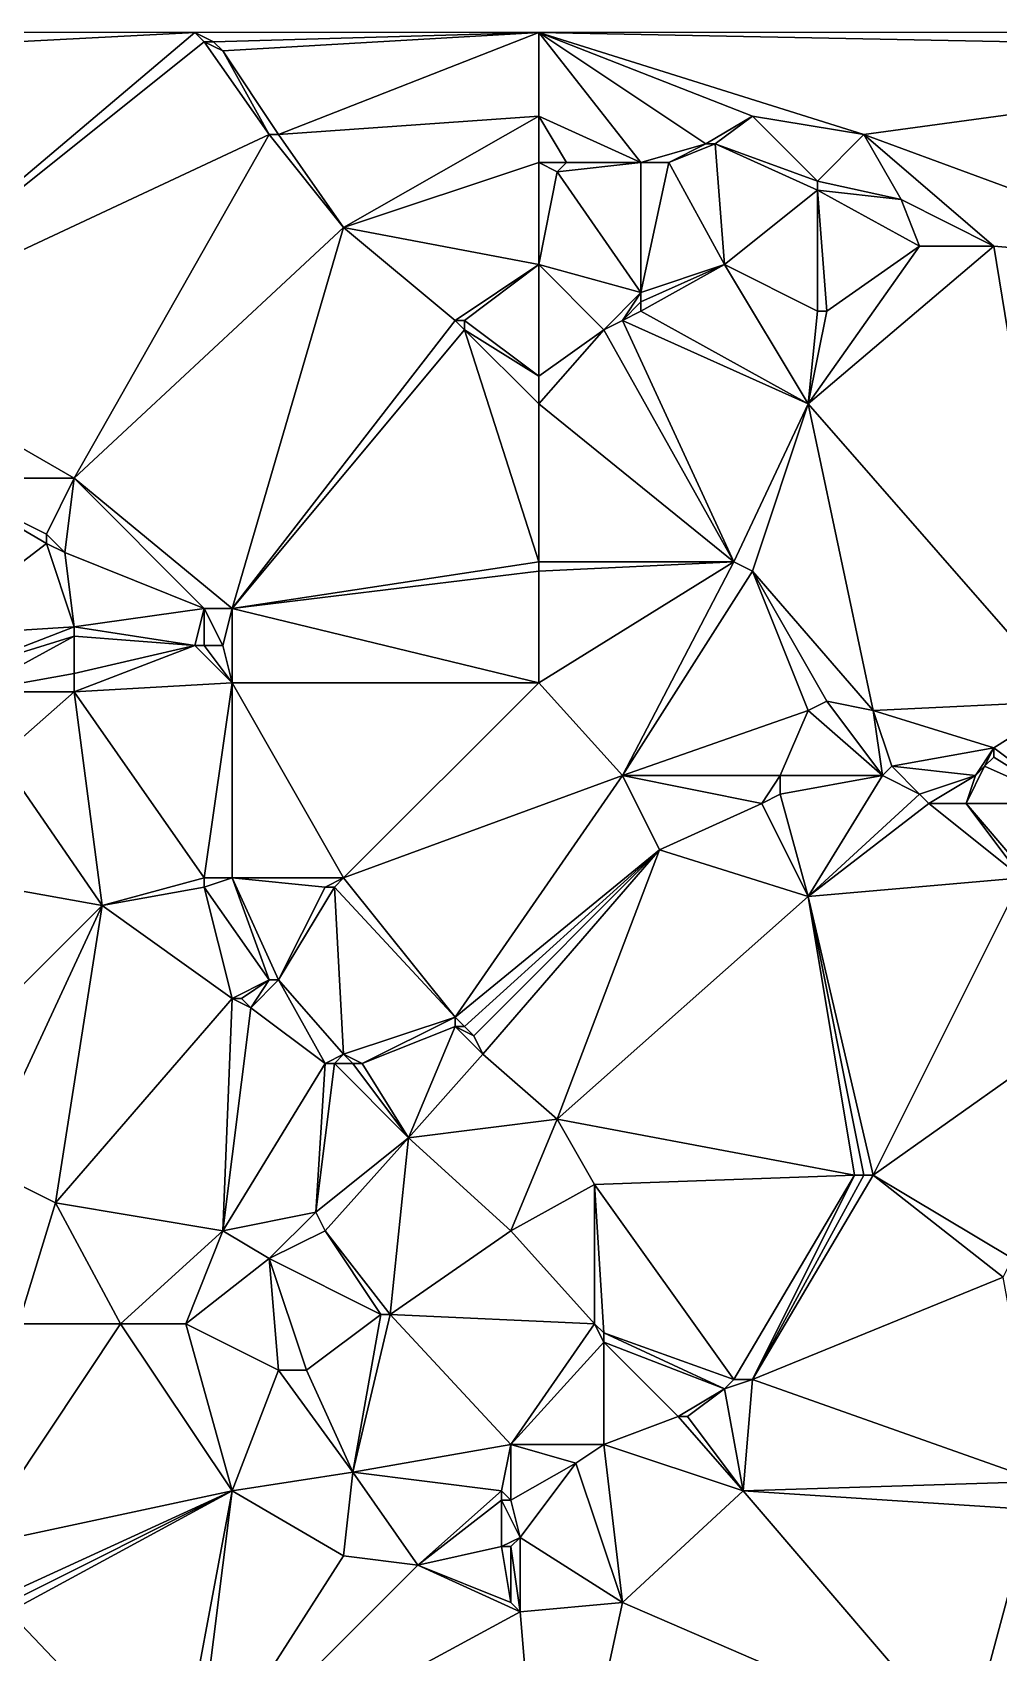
# Model space of a CAD drawing. Extents: x 2679276 to 2679656, y 1246784 to 1247152.
# Drawn here: x 2679455.5 to 2679507.5, y 1247064.5 to 1247151.8 of the extents above; entities that cross this region are included whole.
import ezdxf

# ---------------------------------------------------------------- set-up
doc = ezdxf.new("R2010")
doc.units = 0

msp = doc.modelspace()

# ---------------------------------------------------------------- linework, layer by layer
for points in [[(2679437.75, 1247151.75, 436.412), (2679445.25, 1247150.75, 436.15), (2679464.25, 1247151.75, 435.903)], [(2679464.25, 1247151.75, 435.903), (2679444.75, 1247135.25, 436.821), (2679464.75, 1247151.25, 435.91)], [(2679445.25, 1247150.75, 436.15), (2679444.75, 1247135.25, 436.821), (2679464.25, 1247151.75, 435.903)], [(2679468.25, 1247146.25, 436.079), (2679464.75, 1247151.25, 435.91), (2679444.75, 1247135.25, 436.821)], [(2679464.25, 1247151.75, 435.903), (2679464.75, 1247151.25, 435.91), (2679465.25, 1247151.25, 435.886)], [(2679482.75, 1247151.75, 434.16), (2679464.25, 1247151.75, 435.903), (2679465.25, 1247151.25, 435.886)], [(2679468.25, 1247146.25, 436.079), (2679465.75, 1247150.75, 435.9), (2679464.75, 1247151.25, 435.91)], [(2679465.75, 1247150.75, 435.9), (2679465.25, 1247151.25, 435.886), (2679464.75, 1247151.25, 435.91)], [(2679465.75, 1247150.75, 435.9), (2679482.75, 1247151.75, 434.16), (2679465.25, 1247151.25, 435.886)], [(2679482.75, 1247151.75, 434.16), (2679465.75, 1247150.75, 435.9), (2679468.75, 1247146.25, 436.054)], [(2679482.75, 1247151.75, 434.16), (2679468.75, 1247146.25, 436.054), (2679482.75, 1247147.25, 434.375)], [(2679482.75, 1247147.25, 434.375), (2679488.25, 1247144.75, 434.302), (2679482.75, 1247151.75, 434.16)], [(2679482.75, 1247151.75, 434.16), (2679491.75, 1247145.75, 434.275), (2679494.25, 1247147.25, 434.236)], [(2679533.25, 1247150.75, 434.855), (2679482.75, 1247151.75, 434.16), (2679500.25, 1247146.25, 435.058)], [(2679482.75, 1247151.75, 434.16), (2679488.25, 1247144.75, 434.302), (2679491.75, 1247145.75, 434.275)], [(2679482.75, 1247151.75, 434.16), (2679533.25, 1247150.75, 434.855), (2679574.25, 1247151.75, 434.782)], [(2679500.25, 1247146.25, 435.058), (2679482.75, 1247151.75, 434.16), (2679494.25, 1247147.25, 434.236)], [(2679468.25, 1247146.25, 436.079), (2679468.75, 1247146.25, 436.054), (2679465.75, 1247150.75, 435.9)], [(2679533.25, 1247150.75, 434.855), (2679500.25, 1247146.25, 435.058), (2679519.25, 1247139.25, 434.843)], [(2679468.75, 1247146.25, 436.054), (2679472.25, 1247141.25, 436.043), (2679482.75, 1247147.25, 434.375)], [(2679482.75, 1247144.75, 434.708), (2679482.75, 1247147.25, 434.375), (2679472.25, 1247141.25, 436.043)], [(2679482.75, 1247147.25, 434.375), (2679484.25, 1247144.75, 434.657), (2679488.25, 1247144.75, 434.302)], [(2679482.75, 1247144.75, 434.708), (2679484.25, 1247144.75, 434.657), (2679482.75, 1247147.25, 434.375)], [(2679492.25, 1247145.75, 434.291), (2679494.25, 1247147.25, 434.236), (2679491.75, 1247145.75, 434.275)], [(2679494.25, 1247147.25, 434.236), (2679492.25, 1247145.75, 434.291), (2679497.75, 1247143.75, 435.124)], [(2679500.25, 1247146.25, 435.058), (2679494.25, 1247147.25, 434.236), (2679497.75, 1247143.75, 435.124)], [(2679457.75, 1247127.75, 436.472), (2679468.25, 1247146.25, 436.079), (2679444.75, 1247135.25, 436.821)], [(2679468.25, 1247146.25, 436.079), (2679457.75, 1247127.75, 436.472), (2679472.25, 1247141.25, 436.043)], [(2679468.25, 1247146.25, 436.079), (2679472.25, 1247141.25, 436.043), (2679468.75, 1247146.25, 436.054)], [(2679489.75, 1247144.75, 434.276), (2679491.75, 1247145.75, 434.275), (2679488.25, 1247144.75, 434.302)], [(2679489.75, 1247144.75, 434.276), (2679492.25, 1247145.75, 434.291), (2679491.75, 1247145.75, 434.275)], [(2679489.75, 1247144.75, 434.276), (2679492.75, 1247139.25, 435.353), (2679492.25, 1247145.75, 434.291)], [(2679497.75, 1247143.25, 435.136), (2679497.75, 1247143.75, 435.124), (2679492.25, 1247145.75, 434.291)], [(2679492.75, 1247139.25, 435.353), (2679497.75, 1247143.25, 435.136), (2679492.25, 1247145.75, 434.291)], [(2679500.25, 1247146.25, 435.058), (2679497.75, 1247143.75, 435.124), (2679502.25, 1247142.75, 434.62)], [(2679502.25, 1247142.75, 434.62), (2679507.25, 1247140.25, 435.114), (2679500.25, 1247146.25, 435.058)], [(2679519.25, 1247139.25, 434.843), (2679500.25, 1247146.25, 435.058), (2679507.25, 1247140.25, 435.114)], [(2679472.25, 1247141.25, 436.043), (2679482.75, 1247139.25, 435.267), (2679482.75, 1247144.75, 434.708)], [(2679483.75, 1247144.25, 434.727), (2679484.25, 1247144.75, 434.657), (2679482.75, 1247144.75, 434.708)], [(2679482.75, 1247144.75, 434.708), (2679482.75, 1247139.25, 435.267), (2679483.75, 1247144.25, 434.727)], [(2679482.75, 1247139.25, 435.267), (2679488.25, 1247137.75, 435.68), (2679483.75, 1247144.25, 434.727)], [(2679488.25, 1247137.75, 435.68), (2679488.25, 1247144.75, 434.302), (2679483.75, 1247144.25, 434.727)], [(2679484.25, 1247144.75, 434.657), (2679483.75, 1247144.25, 434.727), (2679488.25, 1247144.75, 434.302)], [(2679488.25, 1247137.75, 435.68), (2679489.75, 1247144.75, 434.276), (2679488.25, 1247144.75, 434.302)], [(2679492.75, 1247139.25, 435.353), (2679489.75, 1247144.75, 434.276), (2679488.25, 1247137.75, 435.68)], [(2679492.75, 1247139.25, 435.353), (2679497.75, 1247136.75, 435.395), (2679497.75, 1247143.25, 435.136)], [(2679497.75, 1247143.25, 435.136), (2679502.25, 1247142.75, 434.62), (2679497.75, 1247143.75, 435.124)], [(2679498.25, 1247136.75, 435.395), (2679503.25, 1247140.25, 435.116), (2679497.75, 1247143.25, 435.136)], [(2679498.25, 1247136.75, 435.395), (2679497.75, 1247143.25, 435.136), (2679497.75, 1247136.75, 435.395)], [(2679502.25, 1247142.75, 434.62), (2679497.75, 1247143.25, 435.136), (2679503.25, 1247140.25, 435.116)], [(2679507.25, 1247140.25, 435.114), (2679502.25, 1247142.75, 434.62), (2679503.25, 1247140.25, 435.116)], [(2679457.75, 1247127.75, 436.472), (2679466.25, 1247120.75, 436.214), (2679472.25, 1247141.25, 436.043)], [(2679478.25, 1247136.25, 436.091), (2679472.25, 1247141.25, 436.043), (2679466.25, 1247120.75, 436.214)], [(2679472.25, 1247141.25, 436.043), (2679478.25, 1247136.25, 436.091), (2679482.75, 1247139.25, 435.267)], [(2679507.25, 1247140.25, 435.114), (2679503.25, 1247140.25, 435.116), (2679497.25, 1247131.75, 435.534)], [(2679498.25, 1247136.75, 435.395), (2679497.25, 1247131.75, 435.534), (2679503.25, 1247140.25, 435.116)], [(2679497.25, 1247131.75, 435.534), (2679511.25, 1247115.75, 435.915), (2679507.25, 1247140.25, 435.114)], [(2679519.25, 1247139.25, 434.843), (2679507.25, 1247140.25, 435.114), (2679511.25, 1247115.75, 435.915)], [(2679478.75, 1247136.25, 436.076), (2679482.75, 1247139.25, 435.267), (2679478.25, 1247136.25, 436.091)], [(2679478.75, 1247136.25, 436.076), (2679482.75, 1247133.25, 436.091), (2679482.75, 1247139.25, 435.267)], [(2679486.25, 1247135.75, 435.857), (2679482.75, 1247139.25, 435.267), (2679482.75, 1247133.25, 436.091)], [(2679488.25, 1247137.75, 435.68), (2679482.75, 1247139.25, 435.267), (2679486.25, 1247135.75, 435.857)], [(2679488.25, 1247137.25, 435.726), (2679492.75, 1247139.25, 435.353), (2679488.25, 1247137.75, 435.68)], [(2679497.25, 1247131.75, 435.534), (2679492.75, 1247139.25, 435.353), (2679488.25, 1247136.75, 435.76)], [(2679488.25, 1247137.25, 435.726), (2679488.25, 1247136.75, 435.76), (2679492.75, 1247139.25, 435.353)], [(2679492.75, 1247139.25, 435.353), (2679497.25, 1247131.75, 435.534), (2679497.75, 1247136.75, 435.395)], [(2679487.25, 1247136.25, 435.825), (2679488.25, 1247137.75, 435.68), (2679486.25, 1247135.75, 435.857)], [(2679488.25, 1247137.25, 435.726), (2679488.25, 1247137.75, 435.68), (2679487.25, 1247136.25, 435.825)], [(2679488.25, 1247137.25, 435.726), (2679487.25, 1247136.25, 435.825), (2679488.25, 1247136.75, 435.76)], [(2679478.25, 1247136.25, 436.091), (2679466.25, 1247120.75, 436.214), (2679478.75, 1247135.75, 436.101)], [(2679478.75, 1247136.25, 436.076), (2679478.25, 1247136.25, 436.091), (2679478.75, 1247135.75, 436.101)], [(2679478.75, 1247136.25, 436.076), (2679478.75, 1247135.75, 436.101), (2679482.75, 1247133.25, 436.091)], [(2679487.25, 1247136.25, 435.825), (2679486.25, 1247135.75, 435.857), (2679493.25, 1247123.25, 435.767)], [(2679487.25, 1247136.25, 435.825), (2679497.25, 1247131.75, 435.534), (2679488.25, 1247136.75, 435.76)], [(2679497.25, 1247131.75, 435.534), (2679487.25, 1247136.25, 435.825), (2679493.25, 1247123.25, 435.767)], [(2679497.25, 1247131.75, 435.534), (2679498.25, 1247136.75, 435.395), (2679497.75, 1247136.75, 435.395)], [(2679478.75, 1247135.75, 436.101), (2679466.25, 1247120.75, 436.214), (2679482.75, 1247123.25, 436.174)], [(2679482.75, 1247131.75, 436.139), (2679482.75, 1247133.25, 436.091), (2679478.75, 1247135.75, 436.101)], [(2679482.75, 1247123.25, 436.174), (2679482.75, 1247131.75, 436.139), (2679478.75, 1247135.75, 436.101)], [(2679482.75, 1247133.25, 436.091), (2679482.75, 1247131.75, 436.139), (2679486.25, 1247135.75, 435.857)], [(2679482.75, 1247131.75, 436.139), (2679493.25, 1247123.25, 435.767), (2679486.25, 1247135.75, 435.857)], [(2679457.75, 1247127.75, 436.472), (2679444.75, 1247135.25, 436.821), (2679450.25, 1247127.75, 437.637)], [(2679482.75, 1247123.25, 436.174), (2679493.25, 1247123.25, 435.767), (2679482.75, 1247131.75, 436.139)], [(2679494.25, 1247122.75, 435.737), (2679497.25, 1247131.75, 435.534), (2679493.25, 1247123.25, 435.767)], [(2679494.25, 1247122.75, 435.737), (2679500.75, 1247115.25, 436.156), (2679497.25, 1247131.75, 435.534)], [(2679497.25, 1247131.75, 435.534), (2679500.75, 1247115.25, 436.156), (2679511.25, 1247115.75, 435.915)], [(2679450.25, 1247127.75, 437.637), (2679449.75, 1247119.25, 439.04), (2679456.25, 1247124.25, 436.725)], [(2679457.75, 1247127.75, 436.472), (2679450.25, 1247127.75, 437.637), (2679456.25, 1247124.75, 436.672)], [(2679450.25, 1247127.75, 437.637), (2679456.25, 1247124.25, 436.725), (2679456.25, 1247124.75, 436.672)], [(2679457.75, 1247127.75, 436.472), (2679456.25, 1247124.75, 436.672), (2679457.25, 1247123.75, 436.566)], [(2679464.75, 1247120.75, 436.272), (2679457.75, 1247127.75, 436.472), (2679457.25, 1247123.75, 436.566)], [(2679466.25, 1247120.75, 436.214), (2679457.75, 1247127.75, 436.472), (2679464.75, 1247120.75, 436.272)], [(2679457.75, 1247119.75, 437.179), (2679456.25, 1247124.25, 436.725), (2679449.75, 1247119.25, 439.04)], [(2679456.25, 1247124.25, 436.725), (2679457.25, 1247123.75, 436.566), (2679456.25, 1247124.75, 436.672)], [(2679456.25, 1247124.25, 436.725), (2679457.75, 1247119.75, 437.179), (2679457.25, 1247123.75, 436.566)], [(2679457.75, 1247119.75, 437.179), (2679464.75, 1247120.75, 436.272), (2679457.25, 1247123.75, 436.566)], [(2679482.75, 1247123.25, 436.174), (2679466.25, 1247120.75, 436.214), (2679482.75, 1247122.75, 436.189)], [(2679482.75, 1247122.75, 436.189), (2679493.25, 1247123.25, 435.767), (2679482.75, 1247123.25, 436.174)], [(2679482.75, 1247122.75, 436.189), (2679482.75, 1247116.75, 436.25), (2679493.25, 1247123.25, 435.767)], [(2679482.75, 1247116.75, 436.25), (2679487.25, 1247111.75, 436.4), (2679493.25, 1247123.25, 435.767)], [(2679494.25, 1247122.75, 435.737), (2679493.25, 1247123.25, 435.767), (2679487.25, 1247111.75, 436.4)], [(2679482.75, 1247122.75, 436.189), (2679466.25, 1247120.75, 436.214), (2679482.75, 1247116.75, 436.25)], [(2679494.25, 1247122.75, 435.737), (2679487.25, 1247111.75, 436.4), (2679497.25, 1247115.25, 436.085)], [(2679498.25, 1247115.75, 436.001), (2679494.25, 1247122.75, 435.737), (2679497.25, 1247115.25, 436.085)], [(2679500.75, 1247115.25, 436.156), (2679494.25, 1247122.75, 435.737), (2679498.25, 1247115.75, 436.001)], [(2679457.75, 1247119.75, 437.179), (2679464.25, 1247118.75, 436.362), (2679464.75, 1247120.75, 436.272)], [(2679464.25, 1247118.75, 436.362), (2679464.75, 1247118.75, 436.335), (2679464.75, 1247120.75, 436.272)], [(2679464.75, 1247118.75, 436.335), (2679465.75, 1247118.75, 436.29), (2679464.75, 1247120.75, 436.272)], [(2679466.25, 1247120.75, 436.214), (2679464.75, 1247120.75, 436.272), (2679465.75, 1247118.75, 436.29)], [(2679466.25, 1247116.75, 436.335), (2679466.25, 1247120.75, 436.214), (2679465.75, 1247118.75, 436.29)], [(2679466.25, 1247116.75, 436.335), (2679482.75, 1247116.75, 436.25), (2679466.25, 1247120.75, 436.214)], [(2679449.75, 1247119.25, 439.04), (2679451.25, 1247117.25, 439.173), (2679457.75, 1247119.75, 437.179)], [(2679457.75, 1247119.75, 437.179), (2679451.25, 1247117.25, 439.173), (2679457.75, 1247119.25, 437.267)], [(2679464.25, 1247118.75, 436.362), (2679457.75, 1247119.75, 437.179), (2679457.75, 1247119.25, 437.267)], [(2679452.25, 1247116.25, 439.168), (2679457.75, 1247119.25, 437.267), (2679451.25, 1247117.25, 439.173)], [(2679452.25, 1247116.25, 439.168), (2679457.75, 1247117.25, 437.61), (2679457.75, 1247119.25, 437.267)], [(2679457.75, 1247117.25, 437.61), (2679464.25, 1247118.75, 436.362), (2679457.75, 1247119.25, 437.267)], [(2679464.25, 1247118.75, 436.362), (2679457.75, 1247116.25, 437.782), (2679466.25, 1247116.75, 436.335)], [(2679457.75, 1247117.25, 437.61), (2679457.75, 1247116.25, 437.782), (2679464.25, 1247118.75, 436.362)], [(2679464.75, 1247118.75, 436.335), (2679464.25, 1247118.75, 436.362), (2679466.25, 1247116.75, 436.335)], [(2679464.75, 1247118.75, 436.335), (2679466.25, 1247116.75, 436.335), (2679465.75, 1247118.75, 436.29)], [(2679457.75, 1247117.25, 437.61), (2679452.25, 1247116.25, 439.168), (2679457.75, 1247116.25, 437.782)], [(2679453.75, 1247112.75, 439.146), (2679457.75, 1247116.25, 437.782), (2679452.25, 1247116.25, 439.168)], [(2679453.75, 1247112.75, 439.146), (2679459.25, 1247104.75, 439.065), (2679457.75, 1247116.25, 437.782)], [(2679464.75, 1247106.25, 438.018), (2679466.25, 1247116.75, 436.335), (2679457.75, 1247116.25, 437.782)], [(2679457.75, 1247116.25, 437.782), (2679459.25, 1247104.75, 439.065), (2679464.75, 1247106.25, 438.018)], [(2679466.25, 1247116.75, 436.335), (2679464.75, 1247106.25, 438.018), (2679466.25, 1247106.25, 437.701)], [(2679472.25, 1247106.25, 436.599), (2679482.75, 1247116.75, 436.25), (2679466.25, 1247116.75, 436.335)], [(2679466.25, 1247116.75, 436.335), (2679466.25, 1247106.25, 437.701), (2679472.25, 1247106.25, 436.599)], [(2679487.25, 1247111.75, 436.4), (2679482.75, 1247116.75, 436.25), (2679472.25, 1247106.25, 436.599)], [(2679495.75, 1247111.75, 436.558), (2679497.25, 1247115.25, 436.085), (2679487.25, 1247111.75, 436.4)], [(2679495.75, 1247111.75, 436.558), (2679501.25, 1247111.75, 436.404), (2679497.25, 1247115.25, 436.085)], [(2679498.25, 1247115.75, 436.001), (2679497.25, 1247115.25, 436.085), (2679501.25, 1247111.75, 436.404)], [(2679500.75, 1247115.25, 436.156), (2679498.25, 1247115.75, 436.001), (2679501.25, 1247111.75, 436.404)], [(2679507.25, 1247113.25, 436.128), (2679511.25, 1247115.75, 435.915), (2679500.75, 1247115.25, 436.156)], [(2679501.75, 1247112.25, 436.373), (2679500.75, 1247115.25, 436.156), (2679501.25, 1247111.75, 436.404)], [(2679501.75, 1247112.25, 436.373), (2679507.25, 1247113.25, 436.128), (2679500.75, 1247115.25, 436.156)], [(2679507.25, 1247113.25, 436.128), (2679511.25, 1247110.25, 435.227), (2679511.25, 1247115.75, 435.915)], [(2679459.25, 1247104.75, 439.065), (2679453.75, 1247112.75, 439.146), (2679453.75, 1247105.75, 439.15)], [(2679501.75, 1247112.25, 436.373), (2679506.25, 1247111.75, 436.217), (2679507.25, 1247113.25, 436.128)], [(2679506.75, 1247112.25, 436.176), (2679507.25, 1247113.25, 436.128), (2679506.25, 1247111.75, 436.217)], [(2679507.25, 1247113.25, 436.128), (2679506.75, 1247112.25, 436.176), (2679507.25, 1247112.75, 436.14)], [(2679506.75, 1247112.25, 436.176), (2679511.25, 1247110.25, 435.227), (2679507.25, 1247112.75, 436.14)], [(2679511.25, 1247110.25, 435.227), (2679507.25, 1247113.25, 436.128), (2679507.25, 1247112.75, 436.14)], [(2679487.25, 1247111.75, 436.4), (2679472.25, 1247106.25, 436.599), (2679478.25, 1247098.75, 437.44)], [(2679487.25, 1247111.75, 436.4), (2679478.25, 1247098.75, 437.44), (2679489.25, 1247107.75, 436.962)], [(2679494.75, 1247110.25, 436.723), (2679495.75, 1247111.75, 436.558), (2679487.25, 1247111.75, 436.4)], [(2679489.25, 1247107.75, 436.962), (2679494.75, 1247110.25, 436.723), (2679487.25, 1247111.75, 436.4)], [(2679495.75, 1247110.75, 436.649), (2679495.75, 1247111.75, 436.558), (2679494.75, 1247110.25, 436.723)], [(2679495.75, 1247111.75, 436.558), (2679495.75, 1247110.75, 436.649), (2679501.25, 1247111.75, 436.404)], [(2679495.75, 1247110.75, 436.649), (2679497.25, 1247105.25, 436.35), (2679501.25, 1247111.75, 436.404)], [(2679501.25, 1247111.75, 436.404), (2679497.25, 1247105.25, 436.35), (2679503.25, 1247110.75, 436.391)], [(2679501.75, 1247112.25, 436.373), (2679501.25, 1247111.75, 436.404), (2679503.25, 1247110.75, 436.391)], [(2679503.25, 1247110.75, 436.391), (2679506.25, 1247111.75, 436.217), (2679501.75, 1247112.25, 436.373)], [(2679503.75, 1247110.25, 436.4), (2679506.25, 1247111.75, 436.217), (2679503.25, 1247110.75, 436.391)], [(2679506.25, 1247111.75, 436.217), (2679503.75, 1247110.25, 436.4), (2679505.75, 1247110.25, 436.28)], [(2679506.25, 1247111.75, 436.217), (2679505.75, 1247110.25, 436.28), (2679506.75, 1247112.25, 436.176)], [(2679511.25, 1247110.25, 435.227), (2679506.75, 1247112.25, 436.176), (2679505.75, 1247110.25, 436.28)], [(2679494.75, 1247110.25, 436.723), (2679489.25, 1247107.75, 436.962), (2679497.25, 1247105.25, 436.35)], [(2679494.75, 1247110.25, 436.723), (2679497.25, 1247105.25, 436.35), (2679495.75, 1247110.75, 436.649)], [(2679503.75, 1247110.25, 436.4), (2679503.25, 1247110.75, 436.391), (2679497.25, 1247105.25, 436.35)], [(2679497.25, 1247105.25, 436.35), (2679508.75, 1247106.25, 435.868), (2679503.75, 1247110.25, 436.4)], [(2679505.75, 1247110.25, 436.28), (2679503.75, 1247110.25, 436.4), (2679508.75, 1247106.25, 435.868)], [(2679511.25, 1247110.25, 435.227), (2679505.75, 1247110.25, 436.28), (2679508.75, 1247106.75, 435.802)], [(2679505.75, 1247110.25, 436.28), (2679508.75, 1247106.25, 435.868), (2679508.75, 1247106.75, 435.802)], [(2679478.75, 1247098.25, 437.424), (2679489.25, 1247107.75, 436.962), (2679478.25, 1247098.75, 437.44)], [(2679489.25, 1247107.75, 436.962), (2679478.75, 1247098.25, 437.424), (2679479.25, 1247097.75, 437.412)], [(2679479.25, 1247097.75, 437.412), (2679479.75, 1247096.75, 437.455), (2679489.25, 1247107.75, 436.962)], [(2679489.25, 1247107.75, 436.962), (2679479.75, 1247096.75, 437.455), (2679483.75, 1247093.25, 437.588)], [(2679489.25, 1247107.75, 436.962), (2679483.75, 1247093.25, 437.588), (2679497.25, 1247105.25, 436.35)], [(2679453.75, 1247105.75, 439.15), (2679449.25, 1247094.75, 439.9), (2679459.25, 1247104.75, 439.065)], [(2679464.75, 1247105.75, 438.108), (2679464.75, 1247106.25, 438.018), (2679459.25, 1247104.75, 439.065)], [(2679459.25, 1247104.75, 439.065), (2679466.25, 1247099.75, 438.243), (2679464.75, 1247105.75, 438.108)], [(2679466.25, 1247106.25, 437.701), (2679464.75, 1247105.75, 438.108), (2679468.25, 1247100.75, 437.891)], [(2679464.75, 1247106.25, 438.018), (2679464.75, 1247105.75, 438.108), (2679466.25, 1247106.25, 437.701)], [(2679466.25, 1247099.75, 438.243), (2679468.25, 1247100.75, 437.891), (2679464.75, 1247105.75, 438.108)], [(2679468.25, 1247100.75, 437.891), (2679468.75, 1247100.75, 437.845), (2679466.25, 1247106.25, 437.701)], [(2679471.25, 1247105.75, 436.671), (2679472.25, 1247106.25, 436.599), (2679466.25, 1247106.25, 437.701)], [(2679471.25, 1247105.75, 436.671), (2679466.25, 1247106.25, 437.701), (2679468.75, 1247100.75, 437.845)], [(2679472.25, 1247096.75, 438.775), (2679471.75, 1247105.75, 436.642), (2679468.75, 1247100.75, 437.845)], [(2679471.75, 1247105.75, 436.642), (2679471.25, 1247105.75, 436.671), (2679468.75, 1247100.75, 437.845)], [(2679471.25, 1247105.75, 436.671), (2679471.75, 1247105.75, 436.642), (2679472.25, 1247106.25, 436.599)], [(2679471.75, 1247105.75, 436.642), (2679478.25, 1247098.75, 437.44), (2679472.25, 1247106.25, 436.599)], [(2679471.75, 1247105.75, 436.642), (2679472.25, 1247096.75, 438.775), (2679478.25, 1247098.75, 437.44)], [(2679497.25, 1247105.25, 436.35), (2679500.75, 1247090.25, 437.561), (2679508.75, 1247106.25, 435.868)], [(2679512.75, 1247098.75, 436.642), (2679508.75, 1247106.25, 435.868), (2679500.75, 1247090.25, 437.561)], [(2679499.75, 1247090.25, 437.584), (2679497.25, 1247105.25, 436.35), (2679483.75, 1247093.25, 437.588)], [(2679500.25, 1247090.25, 437.574), (2679500.75, 1247090.25, 437.561), (2679497.25, 1247105.25, 436.35)], [(2679499.75, 1247090.25, 437.584), (2679500.25, 1247090.25, 437.574), (2679497.25, 1247105.25, 436.35)], [(2679452.75, 1247090.75, 439.912), (2679459.25, 1247104.75, 439.065), (2679449.25, 1247094.75, 439.9)], [(2679456.75, 1247088.75, 439.986), (2679459.25, 1247104.75, 439.065), (2679452.75, 1247090.75, 439.912)], [(2679459.25, 1247104.75, 439.065), (2679456.75, 1247088.75, 439.986), (2679466.25, 1247099.75, 438.243)], [(2679466.75, 1247099.75, 438.179), (2679468.25, 1247100.75, 437.891), (2679466.25, 1247099.75, 438.243)], [(2679467.25, 1247099.25, 438.215), (2679468.25, 1247100.75, 437.891), (2679466.75, 1247099.75, 438.179)], [(2679471.25, 1247096.25, 438.839), (2679468.75, 1247100.75, 437.845), (2679467.25, 1247099.25, 438.215)], [(2679468.25, 1247100.75, 437.891), (2679467.25, 1247099.25, 438.215), (2679468.75, 1247100.75, 437.845)], [(2679472.25, 1247096.75, 438.775), (2679468.75, 1247100.75, 437.845), (2679471.25, 1247096.25, 438.839)], [(2679456.75, 1247088.75, 439.986), (2679465.75, 1247087.25, 439.199), (2679466.25, 1247099.75, 438.243)], [(2679467.25, 1247099.25, 438.215), (2679466.25, 1247099.75, 438.243), (2679465.75, 1247087.25, 439.199)], [(2679466.25, 1247099.75, 438.243), (2679467.25, 1247099.25, 438.215), (2679466.75, 1247099.75, 438.179)], [(2679471.25, 1247096.25, 438.839), (2679467.25, 1247099.25, 438.215), (2679465.75, 1247087.25, 439.199)], [(2679472.25, 1247096.75, 438.775), (2679473.25, 1247096.25, 438.763), (2679478.25, 1247098.75, 437.44)], [(2679478.25, 1247098.25, 437.471), (2679478.25, 1247098.75, 437.44), (2679473.25, 1247096.25, 438.763)], [(2679478.25, 1247098.25, 437.471), (2679478.75, 1247098.25, 437.424), (2679478.25, 1247098.75, 437.44)], [(2679508.25, 1247085.75, 437.073), (2679512.75, 1247098.75, 436.642), (2679500.75, 1247090.25, 437.561)], [(2679473.25, 1247096.25, 438.763), (2679475.75, 1247092.25, 438.789), (2679478.25, 1247098.25, 437.471)], [(2679475.75, 1247092.25, 438.789), (2679479.75, 1247096.75, 437.455), (2679478.25, 1247098.25, 437.471)], [(2679478.75, 1247098.25, 437.424), (2679478.25, 1247098.25, 437.471), (2679479.25, 1247097.75, 437.412)], [(2679479.25, 1247097.75, 437.412), (2679478.25, 1247098.25, 437.471), (2679479.75, 1247096.75, 437.455)], [(2679471.25, 1247096.25, 438.839), (2679465.75, 1247087.25, 439.199), (2679470.75, 1247088.25, 437.866)], [(2679471.25, 1247096.25, 438.839), (2679470.75, 1247088.25, 437.866), (2679471.75, 1247096.25, 438.833)], [(2679475.75, 1247092.25, 438.789), (2679471.75, 1247096.25, 438.833), (2679470.75, 1247088.25, 437.866)], [(2679471.75, 1247096.25, 438.833), (2679472.25, 1247096.75, 438.775), (2679471.25, 1247096.25, 438.839)], [(2679471.75, 1247096.25, 438.833), (2679472.75, 1247096.25, 438.796), (2679472.25, 1247096.75, 438.775)], [(2679472.75, 1247096.25, 438.796), (2679471.75, 1247096.25, 438.833), (2679475.75, 1247092.25, 438.789)], [(2679472.75, 1247096.25, 438.796), (2679473.25, 1247096.25, 438.763), (2679472.25, 1247096.75, 438.775)], [(2679473.25, 1247096.25, 438.763), (2679472.75, 1247096.25, 438.796), (2679475.75, 1247092.25, 438.789)], [(2679479.75, 1247096.75, 437.455), (2679475.75, 1247092.25, 438.789), (2679483.75, 1247093.25, 437.588)], [(2679481.25, 1247087.25, 438.65), (2679483.75, 1247093.25, 437.588), (2679475.75, 1247092.25, 438.789)], [(2679485.75, 1247089.75, 437.739), (2679483.75, 1247093.25, 437.588), (2679481.25, 1247087.25, 438.65)], [(2679485.75, 1247089.75, 437.739), (2679499.75, 1247090.25, 437.584), (2679483.75, 1247093.25, 437.588)], [(2679471.25, 1247087.25, 437.822), (2679475.75, 1247092.25, 438.789), (2679470.75, 1247088.25, 437.866)], [(2679471.25, 1247087.25, 437.822), (2679474.75, 1247082.75, 438.384), (2679475.75, 1247092.25, 438.789)], [(2679481.25, 1247087.25, 438.65), (2679475.75, 1247092.25, 438.789), (2679474.75, 1247082.75, 438.384)], [(2679456.75, 1247088.75, 439.986), (2679452.75, 1247090.75, 439.912), (2679454.75, 1247082.25, 439.813)], [(2679485.75, 1247089.75, 437.739), (2679493.25, 1247079.25, 437.933), (2679499.75, 1247090.25, 437.584)], [(2679493.25, 1247079.25, 437.933), (2679494.25, 1247079.25, 437.884), (2679499.75, 1247090.25, 437.584)], [(2679507.75, 1247084.75, 437.195), (2679500.75, 1247090.25, 437.561), (2679494.25, 1247079.25, 437.884)], [(2679500.25, 1247090.25, 437.574), (2679494.25, 1247079.25, 437.884), (2679500.75, 1247090.25, 437.561)], [(2679499.75, 1247090.25, 437.584), (2679494.25, 1247079.25, 437.884), (2679500.25, 1247090.25, 437.574)], [(2679508.25, 1247085.75, 437.073), (2679500.75, 1247090.25, 437.561), (2679507.75, 1247084.75, 437.195)], [(2679481.25, 1247087.25, 438.65), (2679485.75, 1247082.25, 438.644), (2679485.75, 1247089.75, 437.739)], [(2679486.25, 1247081.75, 438.637), (2679485.75, 1247089.75, 437.739), (2679485.75, 1247082.25, 438.644)], [(2679485.75, 1247089.75, 437.739), (2679486.25, 1247081.75, 438.637), (2679493.25, 1247079.25, 437.933)], [(2679456.75, 1247088.75, 439.986), (2679454.75, 1247082.25, 439.813), (2679460.25, 1247082.25, 439.793)], [(2679456.75, 1247088.75, 439.986), (2679460.25, 1247082.25, 439.793), (2679465.75, 1247087.25, 439.199)], [(2679465.75, 1247087.25, 439.199), (2679468.25, 1247085.75, 438.695), (2679470.75, 1247088.25, 437.866)], [(2679471.25, 1247087.25, 437.822), (2679470.75, 1247088.25, 437.866), (2679468.25, 1247085.75, 438.695)], [(2679463.75, 1247082.25, 439.832), (2679465.75, 1247087.25, 439.199), (2679460.25, 1247082.25, 439.793)], [(2679465.75, 1247087.25, 439.199), (2679463.75, 1247082.25, 439.832), (2679468.25, 1247085.75, 438.695)], [(2679471.25, 1247087.25, 437.822), (2679468.25, 1247085.75, 438.695), (2679474.25, 1247082.75, 438.377)], [(2679474.75, 1247082.75, 438.384), (2679471.25, 1247087.25, 437.822), (2679474.25, 1247082.75, 438.377)], [(2679481.25, 1247087.25, 438.65), (2679474.75, 1247082.75, 438.384), (2679485.75, 1247082.25, 438.644)], [(2679468.75, 1247079.75, 439.677), (2679468.25, 1247085.75, 438.695), (2679463.75, 1247082.25, 439.832)], [(2679470.25, 1247079.75, 439.498), (2679474.25, 1247082.75, 438.377), (2679468.25, 1247085.75, 438.695)], [(2679468.75, 1247079.75, 439.677), (2679470.25, 1247079.75, 439.498), (2679468.25, 1247085.75, 438.695)], [(2679509.75, 1247073.75, 438.129), (2679507.75, 1247084.75, 437.195), (2679494.25, 1247079.25, 437.884)], [(2679466.25, 1247073.25, 439.642), (2679460.25, 1247082.25, 439.793), (2679452.25, 1247070.25, 440.153)], [(2679454.75, 1247082.25, 439.813), (2679452.25, 1247070.25, 440.153), (2679460.25, 1247082.25, 439.793)], [(2679466.25, 1247073.25, 439.642), (2679463.75, 1247082.25, 439.832), (2679460.25, 1247082.25, 439.793)], [(2679463.75, 1247082.25, 439.832), (2679466.25, 1247073.25, 439.642), (2679468.75, 1247079.75, 439.677)], [(2679470.25, 1247079.75, 439.498), (2679472.75, 1247074.25, 439.776), (2679474.25, 1247082.75, 438.377)], [(2679474.75, 1247082.75, 438.384), (2679474.25, 1247082.75, 438.377), (2679472.75, 1247074.25, 439.776)], [(2679481.25, 1247075.75, 438.597), (2679474.75, 1247082.75, 438.384), (2679472.75, 1247074.25, 439.776)], [(2679481.25, 1247075.75, 438.597), (2679485.75, 1247082.25, 438.644), (2679474.75, 1247082.75, 438.384)], [(2679481.25, 1247075.75, 438.597), (2679486.25, 1247081.25, 438.655), (2679485.75, 1247082.25, 438.644)], [(2679486.25, 1247081.75, 438.637), (2679485.75, 1247082.25, 438.644), (2679486.25, 1247081.25, 438.655)], [(2679481.25, 1247075.75, 438.597), (2679486.25, 1247075.75, 438.256), (2679486.25, 1247081.25, 438.655)], [(2679486.25, 1247081.75, 438.637), (2679486.25, 1247081.25, 438.655), (2679492.75, 1247078.75, 438.017)], [(2679492.75, 1247078.75, 438.017), (2679493.25, 1247079.25, 437.933), (2679486.25, 1247081.75, 438.637)], [(2679486.25, 1247075.75, 438.256), (2679490.25, 1247077.25, 438.233), (2679486.25, 1247081.25, 438.655)], [(2679490.25, 1247077.25, 438.233), (2679492.75, 1247078.75, 438.017), (2679486.25, 1247081.25, 438.655)], [(2679466.25, 1247073.25, 439.642), (2679472.75, 1247074.25, 439.776), (2679468.75, 1247079.75, 439.677)], [(2679470.25, 1247079.75, 439.498), (2679468.75, 1247079.75, 439.677), (2679472.75, 1247074.25, 439.776)], [(2679492.75, 1247078.75, 438.017), (2679490.25, 1247077.25, 438.233), (2679490.75, 1247077.25, 438.235)], [(2679493.75, 1247073.25, 439.162), (2679492.75, 1247078.75, 438.017), (2679490.75, 1247077.25, 438.235)], [(2679493.75, 1247073.25, 439.162), (2679494.25, 1247079.25, 437.884), (2679492.75, 1247078.75, 438.017)], [(2679493.25, 1247079.25, 437.933), (2679492.75, 1247078.75, 438.017), (2679494.25, 1247079.25, 437.884)], [(2679509.75, 1247073.75, 438.129), (2679494.25, 1247079.25, 437.884), (2679493.75, 1247073.25, 439.162)], [(2679486.25, 1247075.75, 438.256), (2679493.75, 1247073.25, 439.162), (2679490.25, 1247077.25, 438.233)], [(2679490.25, 1247077.25, 438.233), (2679493.75, 1247073.25, 439.162), (2679490.75, 1247077.25, 438.235)], [(2679480.75, 1247073.25, 438.385), (2679481.25, 1247075.75, 438.597), (2679472.75, 1247074.25, 439.776)], [(2679481.25, 1247072.75, 438.363), (2679481.25, 1247075.75, 438.597), (2679480.75, 1247073.25, 438.385)], [(2679484.75, 1247074.75, 438.183), (2679481.25, 1247075.75, 438.597), (2679481.25, 1247072.75, 438.363)], [(2679486.25, 1247075.75, 438.256), (2679481.25, 1247075.75, 438.597), (2679484.75, 1247074.75, 438.183)], [(2679484.75, 1247074.75, 438.183), (2679487.25, 1247067.25, 439.266), (2679486.25, 1247075.75, 438.256)], [(2679493.75, 1247073.25, 439.162), (2679486.25, 1247075.75, 438.256), (2679487.25, 1247067.25, 439.266)], [(2679466.25, 1247073.25, 439.642), (2679472.25, 1247069.75, 439.679), (2679472.75, 1247074.25, 439.776)], [(2679476.25, 1247069.25, 439.655), (2679472.75, 1247074.25, 439.776), (2679472.25, 1247069.75, 439.679)], [(2679476.25, 1247069.25, 439.655), (2679480.75, 1247073.25, 438.385), (2679472.75, 1247074.25, 439.776)], [(2679484.75, 1247074.75, 438.183), (2679481.25, 1247072.75, 438.363), (2679481.75, 1247070.75, 438.823)], [(2679481.75, 1247070.75, 438.823), (2679487.25, 1247067.25, 439.266), (2679484.75, 1247074.75, 438.183)], [(2679509.75, 1247073.75, 438.129), (2679493.75, 1247073.25, 439.162), (2679509.25, 1247072.25, 438.408)], [(2679466.25, 1247073.25, 439.642), (2679452.25, 1247070.25, 440.153), (2679454.25, 1247067.75, 440.19)], [(2679454.25, 1247067.25, 440.193), (2679466.25, 1247073.25, 439.642), (2679454.25, 1247067.75, 440.19)], [(2679454.25, 1247067.25, 440.193), (2679454.25, 1247066.75, 440.19), (2679466.25, 1247073.25, 439.642)], [(2679454.25, 1247066.75, 440.19), (2679463.25, 1247057.25, 439.774), (2679466.25, 1247073.25, 439.642)], [(2679463.25, 1247057.25, 439.774), (2679464.25, 1247057.25, 439.772), (2679466.25, 1247073.25, 439.642)], [(2679472.25, 1247069.75, 439.679), (2679466.25, 1247073.25, 439.642), (2679464.25, 1247057.25, 439.772)], [(2679480.75, 1247073.25, 438.385), (2679476.25, 1247069.25, 439.655), (2679480.75, 1247072.75, 438.396)], [(2679480.75, 1247072.75, 438.396), (2679476.25, 1247069.25, 439.655), (2679480.75, 1247070.25, 438.966)], [(2679481.25, 1247072.75, 438.363), (2679480.75, 1247073.25, 438.385), (2679480.75, 1247072.75, 438.396)], [(2679480.75, 1247072.75, 438.396), (2679480.75, 1247070.25, 438.966), (2679481.75, 1247070.75, 438.823)], [(2679481.25, 1247072.75, 438.363), (2679480.75, 1247072.75, 438.396), (2679481.75, 1247070.75, 438.823)], [(2679505.75, 1247059.25, 439.206), (2679493.75, 1247073.25, 439.162), (2679487.25, 1247067.25, 439.266)], [(2679493.75, 1247073.25, 439.162), (2679505.75, 1247059.25, 439.206), (2679509.25, 1247072.25, 438.408)], [(2679505.75, 1247059.25, 439.206), (2679514.75, 1247072.25, 439.06), (2679509.25, 1247072.25, 438.408)], [(2679505.75, 1247059.25, 439.206), (2679520.75, 1247068.75, 439.082), (2679514.75, 1247072.25, 439.06)], [(2679481.25, 1247070.25, 438.958), (2679481.75, 1247070.75, 438.823), (2679480.75, 1247070.25, 438.966)], [(2679481.25, 1247070.25, 438.958), (2679481.75, 1247066.75, 439.625), (2679481.75, 1247070.75, 438.823)], [(2679481.75, 1247066.75, 439.625), (2679487.25, 1247067.25, 439.266), (2679481.75, 1247070.75, 438.823)], [(2679476.25, 1247069.25, 439.655), (2679481.25, 1247067.25, 439.604), (2679480.75, 1247070.25, 438.966)], [(2679481.25, 1247070.25, 438.958), (2679480.75, 1247070.25, 438.966), (2679481.25, 1247067.25, 439.604)], [(2679481.25, 1247067.25, 439.604), (2679481.75, 1247066.75, 439.625), (2679481.25, 1247070.25, 438.958)], [(2679476.25, 1247069.25, 439.655), (2679472.25, 1247069.75, 439.679), (2679464.25, 1247057.25, 439.772)], [(2679481.75, 1247066.75, 439.625), (2679476.25, 1247069.25, 439.655), (2679464.25, 1247057.25, 439.772)], [(2679476.25, 1247069.25, 439.655), (2679481.75, 1247066.75, 439.625), (2679481.25, 1247067.25, 439.604)], [(2679513.75, 1247052.25, 439.327), (2679520.75, 1247068.75, 439.082), (2679505.75, 1247059.25, 439.206)], [(2679454.25, 1247066.75, 440.19), (2679450.75, 1247057.75, 440.56), (2679463.25, 1247057.25, 439.774)], [(2679483.25, 1247048.75, 440.047), (2679481.75, 1247066.75, 439.625), (2679464.25, 1247057.25, 439.772)], [(2679481.75, 1247066.75, 439.625), (2679483.25, 1247048.75, 440.047), (2679487.25, 1247067.25, 439.266)], [(2679505.75, 1247059.25, 439.206), (2679487.25, 1247067.25, 439.266), (2679483.25, 1247048.75, 440.047)]]:
    msp.add_3dface(points)

doc.saveas('drawing.dxf')
